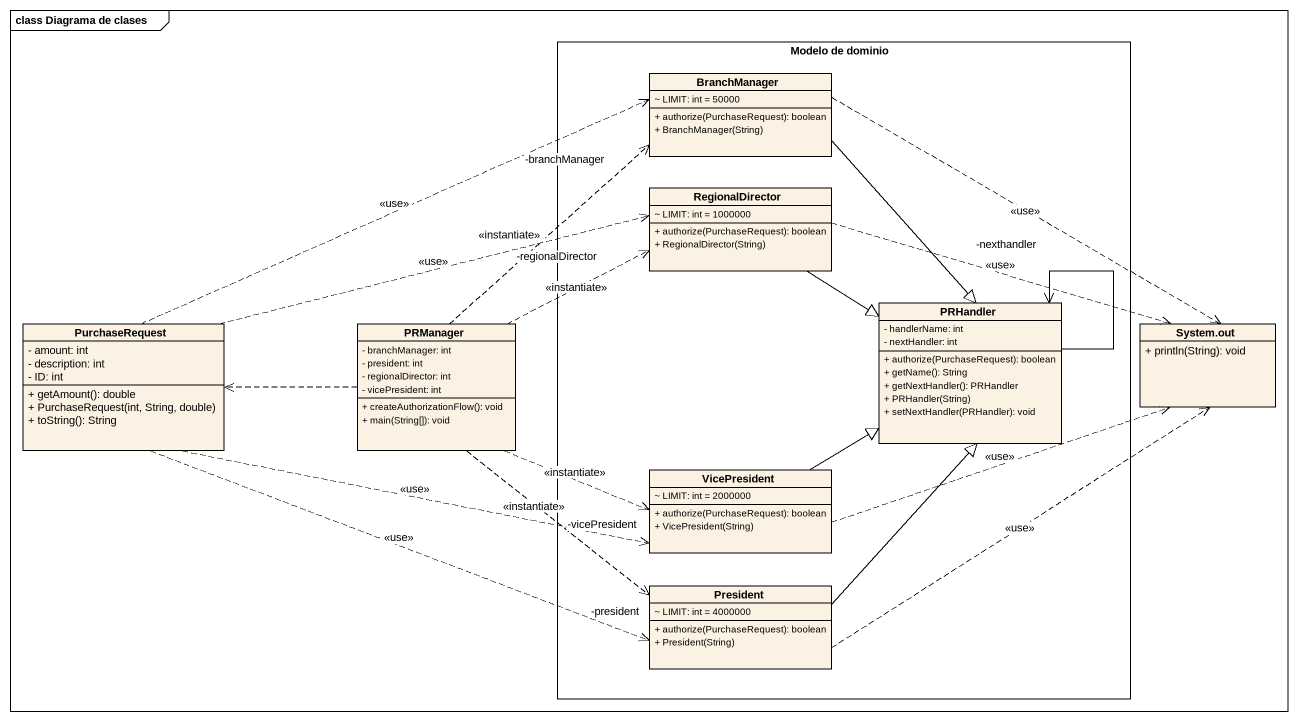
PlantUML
@startuml
mainframe class Diagrama de clases
hide circle
hide empty members
skinparam classAttributeIconSize 0
rectangle "Modelo de dominio" as Modelo_de_dominio {
  class BranchManager {
    ~ LIMIT: int = 50000
    + authorize(PurchaseRequest): boolean
    + BranchManager(String)
  }
  class RegionalDirector {
    ~ LIMIT: int = 1000000
    + authorize(PurchaseRequest): boolean
    + RegionalDirector(String)
  }
  class PRHandler {
    - handlerName: int
    - nextHandler: int
    + authorize(PurchaseRequest): boolean
    + getName(): String
    + getNextHandler(): PRHandler
    + PRHandler(String)
    + setNextHandler(PRHandler): void
  }
  class VicePresident {
    ~ LIMIT: int = 2000000
    + authorize(PurchaseRequest): boolean
    + VicePresident(String)
  }
  class President {
    ~ LIMIT: int = 4000000
    + authorize(PurchaseRequest): boolean
    + President(String)
  }
}
class PurchaseRequest {
  - amount: int
  - description: int
  - ID: int
  + getAmount(): double
  + PurchaseRequest(int, String, double)
  + toString(): String
}
class PRManager {
  - branchManager: int
  - president: int
  - regionalDirector: int
  - vicePresident: int
  + createAuthorizationFlow(): void
  + main(String[]): void
}
class "System.out" as System_out {
  + println(String): void
}
BranchManager --|> PRHandler
BranchManager .right.> System_out : <<use>>
RegionalDirector --|> PRHandler
RegionalDirector .right.> System_out : <<use>>
PurchaseRequest .right.> BranchManager : <<use>>
PurchaseRequest .right.> RegionalDirector : <<use>>
PurchaseRequest .right.> VicePresident : <<use>>
PurchaseRequest .right.> President : <<use>>
PRManager .up.> "-branchManager" BranchManager : <<instantiate>>
PRManager .right.> "-regionalDirector" RegionalDirector : <<instantiate>>
PRManager .left.> PurchaseRequest
PRManager .right.> "-vicePresident" VicePresident : <<instantiate>>
PRManager ..> "-president" President : <<instantiate>>
PRHandler --> "-nexthandler" PRHandler
VicePresident -up-|> PRHandler
VicePresident .right.> System_out : <<use>>
President -up-|> PRHandler
President .right.> System_out : <<use>>
@enduml
